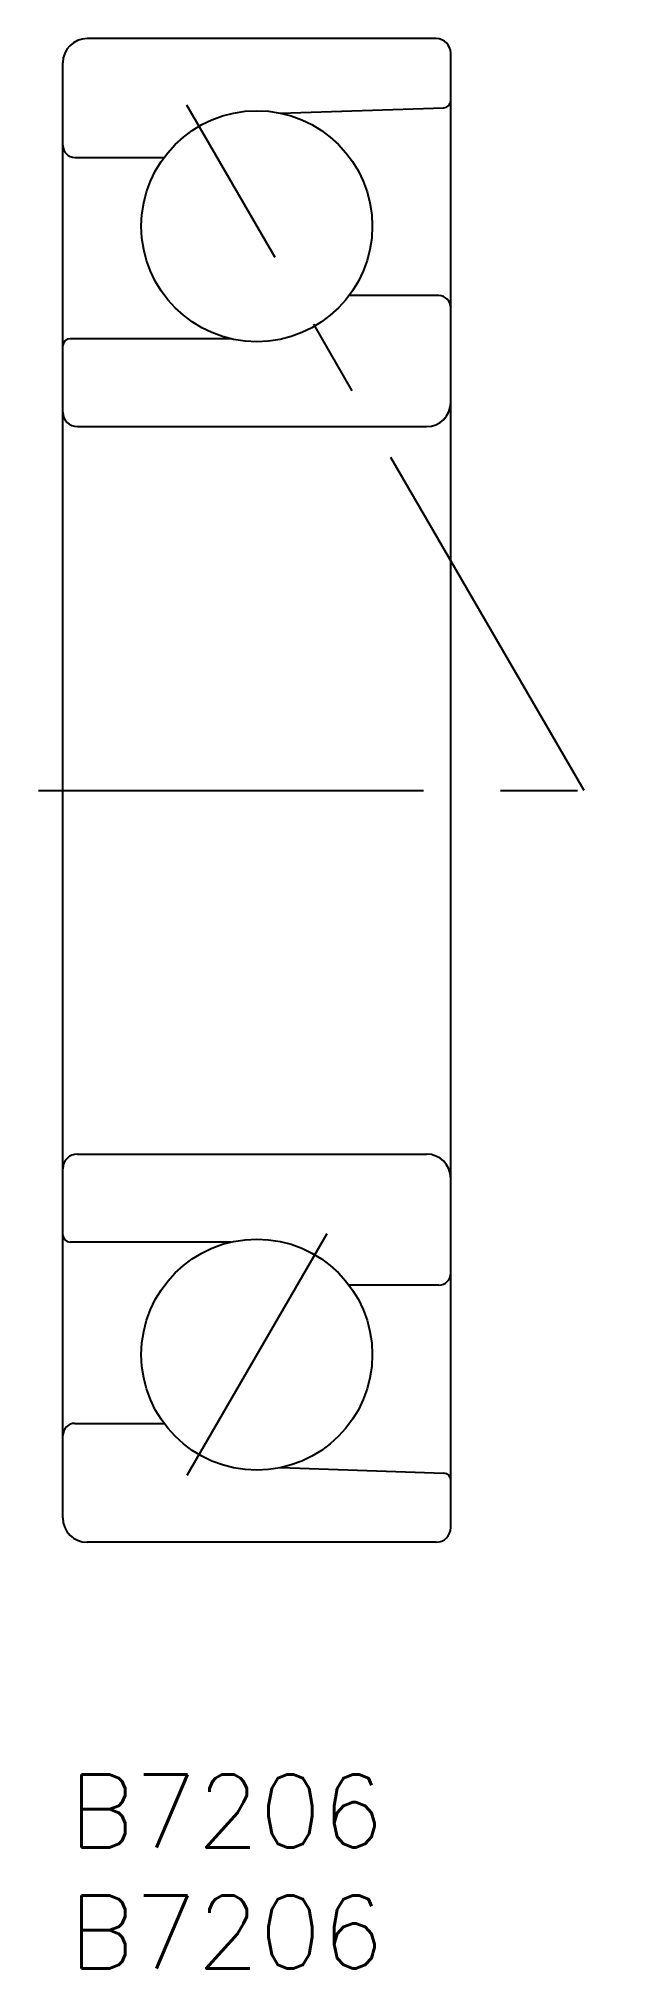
# Model space of a CAD drawing. Extents: x -1 to 22.5, y -7.5 to 72.1.
import ezdxf
from ezdxf.enums import TextEntityAlignment as Align

# ---------------------------------------------------------------- set-up
doc = ezdxf.new("R2010")
doc.units = 0
doc.header["$LTSCALE"] = 0.5
doc.linetypes.add('CENTER', pattern=[50.8, 31.75, -6.35, 6.35, -6.35])
for name, color, linetype in [('MSM_CENTER', 1, 'CENTER'), ('MSM_CONTINUOUS', 7, 'CONTINUOUS'), ('MSM_PART_NUMBER', 7, 'CONTINUOUS')]:
    doc.layers.add(name, color=color, linetype=linetype)
doc.styles.get("Standard").update_dxf_attribs({"font": 'txt.shx', "height": 3, "bigfont": 'bigfont.shx'})

msp = doc.modelspace()

# ---------------------------------------------------------------- linework, layer by layer
at = {"layer": 'MSM_CENTER'}
for p, q in [((21.5, 41.074), (5.108, 69.322)), ((-1, 41.074), (22.5, 41.074)), ((10.892, 22.793), (5.108, 12.825))]:
    msp.add_line(p, q, dxfattribs=at)
at = {"layer": 'MSM_CONTINUOUS'}
for p, q in [((15.4, 72.074), (1, 72.074)), ((0, 11.074), (0, 71.074)), ((16, 10.674), (16, 71.474)), ((8.981, 68.999), (15.71, 69.221)), ((0.5, 67.174), (4.174, 67.174)), ((15.5, 61.474), (11.805, 61.474)), ((6.925, 59.699), (0.3, 59.699)), ((0.6, 56.074), (15, 56.074)), ((16, 41.074), (16, 41.074)), ((0.6, 26.074), (15, 26.074)), ((16, 25.874), (16, 25.874)), ((6.925, 22.449), (0.3, 22.449)), ((15.5, 20.674), (11.805, 20.674)), ((0.5, 14.974), (4.174, 14.974)), ((8.981, 13.149), (15.71, 12.926)), ((15.4, 10.074), (1, 10.074))]:
    msp.add_line(p, q, dxfattribs=at)
for centre in [(8, 64.338), (8, 17.809)]:
    msp.add_circle(centre, 4.763, dxfattribs=at)
for centre, radius, start, end in [((1, 71.074), 1, 90, 180), ((15.4, 71.474), 0.6, 0, 90), ((15.7, 69.521), 0.3, 271.89694, 0), ((0.5, 67.674), 0.5, 180, 270), ((15.5, 60.974), 0.5, 0, 90), ((0.3, 59.399), 0.3, 90, 180), ((0.6, 56.674), 0.6, 180, 270), ((15, 57.074), 1, 270, 0), ((0.6, 25.474), 0.6, 90, 180), ((15, 25.074), 1, 0, 90), ((0.3, 22.749), 0.3, 180, 270), ((15.5, 21.174), 0.5, 270, 0), ((0.5, 14.474), 0.5, 90, 180), ((15.7, 12.626), 0.3, 0, 88.10306), ((1, 11.074), 1, 180, 270), ((15.4, 10.674), 0.6, 270, 0)]:
    msp.add_arc(centre, radius, start, end, dxfattribs=at)

# ---------------------------------------------------------------- texts
at = {"layer": 'MSM_PART_NUMBER'}
for p in [(6.75, -3.409), (6.75, -8.4)]:
    msp.add_text('B7206', height=3, dxfattribs=at).set_placement(p, align=Align.BOTTOM_CENTER)

doc.saveas('drawing.dxf')
